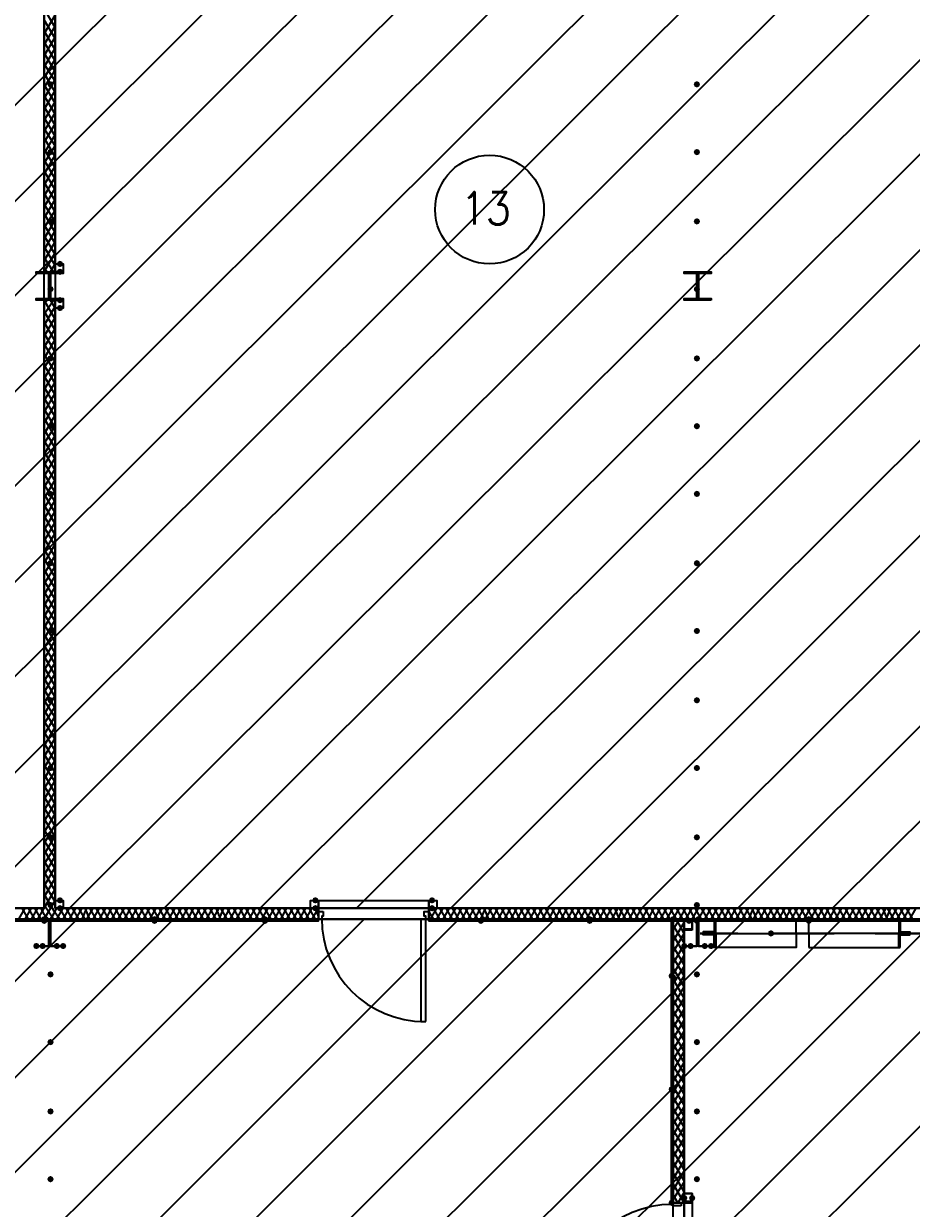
# Model space of a CAD drawing. Header units: millimetres. Extents: x 0 to 420, y 0 to 297.
# Drawn here: x 362.88 to 386.72, y 194.08 to 225.91 of the extents above; entities that cross this region are included whole.
import ezdxf

# ---------------------------------------------------------------- set-up
doc = ezdxf.new("R2010")
doc.units = ezdxf.units.MM
doc.layers.get('0').update_dxf_attribs({"linetype": 'CONTINUOUS'})
doc.styles.get("Standard").update_dxf_attribs({"font": 'STANDARD'})

msp = doc.modelspace()

# ---------------------------------------------------------------- hatches: boundary and pattern name
at = {"true_color": 0x000007}
for points in [[(363.685667, 224.282), (363.660796, 224.222204), (363.601, 224.197333), (363.541204, 224.222204), (363.516333, 224.282), (363.541204, 224.341796), (363.601, 224.366667), (363.660796, 224.341796)], [(381.042333, 224.282), (381.017462, 224.222204), (380.957667, 224.197333), (380.897871, 224.222204), (380.873, 224.282), (380.897871, 224.341796), (380.957667, 224.366667), (381.017462, 224.341796)], [(363.685667, 222.461667), (363.660796, 222.401871), (363.601, 222.377), (363.541204, 222.401871), (363.516333, 222.461667), (363.541204, 222.521462), (363.601, 222.546333), (363.660796, 222.521463)], [(381.042333, 222.461667), (381.017462, 222.401871), (380.957667, 222.377), (380.897871, 222.401871), (380.873, 222.461667), (380.897871, 222.521462), (380.957667, 222.546333), (381.017462, 222.521463)], [(363.685667, 220.599), (363.660796, 220.539204), (363.601, 220.514333), (363.541204, 220.539204), (363.516333, 220.599), (363.541204, 220.658796), (363.601, 220.683667), (363.660796, 220.658796)], [(381.042333, 220.599), (381.017462, 220.539204), (380.957667, 220.514333), (380.897871, 220.539204), (380.873, 220.599), (380.897871, 220.658796), (380.957667, 220.683667), (381.017462, 220.658796)], [(363.939667, 219.456), (363.914796, 219.396204), (363.855, 219.371333), (363.795204, 219.396204), (363.770333, 219.456), (363.795204, 219.515796), (363.855, 219.540667), (363.914796, 219.515796)], [(363.939667, 219.244333), (363.914796, 219.184537), (363.855, 219.159667), (363.795204, 219.184537), (363.770333, 219.244333), (363.795204, 219.304129), (363.855, 219.329), (363.914796, 219.304129)], [(363.685667, 218.778667), (363.660796, 218.718871), (363.601, 218.694), (363.541204, 218.718871), (363.516333, 218.778667), (363.541204, 218.838462), (363.601, 218.863333), (363.660796, 218.838463)], [(381.042333, 218.778667), (381.017462, 218.718871), (380.957667, 218.694), (380.897871, 218.718871), (380.873, 218.778667), (380.897871, 218.838462), (380.957667, 218.863333), (381.017462, 218.838463)], [(363.939667, 218.482333), (363.914796, 218.422537), (363.855, 218.397667), (363.795204, 218.422537), (363.770333, 218.482333), (363.795204, 218.542129), (363.855, 218.567), (363.914796, 218.542129)], [(363.939667, 218.270667), (363.914796, 218.210871), (363.855, 218.186), (363.795204, 218.210871), (363.770333, 218.270667), (363.795204, 218.330462), (363.855, 218.355333), (363.914796, 218.330463)], [(363.685667, 216.916), (363.660796, 216.856204), (363.601, 216.831333), (363.541204, 216.856204), (363.516333, 216.916), (363.541204, 216.975796), (363.601, 217.000667), (363.660796, 216.975796)], [(381.042333, 216.916), (381.017462, 216.856204), (380.957667, 216.831333), (380.897871, 216.856204), (380.873, 216.916), (380.897871, 216.975796), (380.957667, 217.000667), (381.017462, 216.975796)], [(363.685667, 215.095667), (363.660796, 215.035871), (363.601, 215.011), (363.541204, 215.035871), (363.516333, 215.095667), (363.541204, 215.155462), (363.601, 215.180333), (363.660796, 215.155463)], [(381.042333, 215.095667), (381.017462, 215.035871), (380.957667, 215.011), (380.897871, 215.035871), (380.873, 215.095667), (380.897871, 215.155462), (380.957667, 215.180333), (381.017462, 215.155463)], [(363.685667, 213.275333), (363.660796, 213.215537), (363.601, 213.190667), (363.541204, 213.215537), (363.516333, 213.275333), (363.541204, 213.335129), (363.601, 213.36), (363.660796, 213.335129)], [(381.042333, 213.275333), (381.017462, 213.215537), (380.957667, 213.190667), (380.897871, 213.215537), (380.873, 213.275333), (380.897871, 213.335129), (380.957667, 213.36), (381.017462, 213.335129)], [(363.685667, 211.412667), (363.660796, 211.352871), (363.601, 211.328), (363.541204, 211.352871), (363.516333, 211.412667), (363.541204, 211.472462), (363.601, 211.497333), (363.660796, 211.472463)], [(381.042333, 211.412667), (381.017462, 211.352871), (380.957667, 211.328), (380.897871, 211.352871), (380.873, 211.412667), (380.897871, 211.472462), (380.957667, 211.497333), (381.017462, 211.472463)], [(363.685667, 209.592333), (363.660796, 209.532537), (363.601, 209.507667), (363.541204, 209.532537), (363.516333, 209.592333), (363.541204, 209.652129), (363.601, 209.677), (363.660796, 209.652129)], [(381.042333, 209.592333), (381.017462, 209.532537), (380.957667, 209.507667), (380.897871, 209.532537), (380.873, 209.592333), (380.897871, 209.652129), (380.957667, 209.677), (381.017462, 209.652129)], [(363.685667, 207.729667), (363.660796, 207.669871), (363.601, 207.645), (363.541204, 207.669871), (363.516333, 207.729667), (363.541204, 207.789462), (363.601, 207.814333), (363.660796, 207.789463)], [(381.042333, 207.729667), (381.017462, 207.669871), (380.957667, 207.645), (380.897871, 207.669871), (380.873, 207.729667), (380.897871, 207.789462), (380.957667, 207.814333), (381.017462, 207.789463)], [(363.685667, 205.909333), (363.660796, 205.849538), (363.601, 205.824667), (363.541204, 205.849538), (363.516333, 205.909333), (363.541204, 205.969129), (363.601, 205.994), (363.660796, 205.969129)], [(381.042333, 205.909333), (381.017462, 205.849538), (380.957667, 205.824667), (380.897871, 205.849538), (380.873, 205.909333), (380.897871, 205.969129), (380.957667, 205.994), (381.017462, 205.969129)], [(363.685667, 204.046667), (363.660796, 203.986871), (363.601, 203.962), (363.541204, 203.986871), (363.516333, 204.046667), (363.541204, 204.106462), (363.601, 204.131333), (363.660796, 204.106463)], [(381.042333, 204.046667), (381.017462, 203.986871), (380.957667, 203.962), (380.897871, 203.986871), (380.873, 204.046667), (380.897871, 204.106462), (380.957667, 204.131333), (381.017462, 204.106463)], [(363.685667, 202.226333), (363.660796, 202.166537), (363.601, 202.141667), (363.541204, 202.166537), (363.516333, 202.226333), (363.541204, 202.286129), (363.601, 202.311), (363.660796, 202.286129)], [(363.939667, 202.353333), (363.914796, 202.293537), (363.855, 202.268667), (363.795204, 202.293537), (363.770333, 202.353333), (363.795204, 202.413129), (363.855, 202.438), (363.914796, 202.413129)], [(363.939667, 202.141667), (363.914796, 202.081871), (363.855, 202.057), (363.795204, 202.081871), (363.770333, 202.141667), (363.795204, 202.201462), (363.855, 202.226333), (363.914796, 202.201463)], [(370.797667, 202.353333), (370.772796, 202.293537), (370.713, 202.268667), (370.653204, 202.293537), (370.628333, 202.353333), (370.653204, 202.413129), (370.713, 202.438), (370.772796, 202.413129)], [(370.797667, 202.141667), (370.772796, 202.081871), (370.713, 202.057), (370.653204, 202.081871), (370.628333, 202.141667), (370.653204, 202.201462), (370.713, 202.226333), (370.772796, 202.201463)], [(373.930333, 202.353333), (373.905463, 202.293537), (373.845667, 202.268667), (373.785871, 202.293537), (373.761, 202.353333), (373.785871, 202.413129), (373.845667, 202.438), (373.905462, 202.413129)], [(373.930333, 202.141667), (373.905463, 202.081871), (373.845667, 202.057), (373.785871, 202.081871), (373.761, 202.141667), (373.785871, 202.201462), (373.845667, 202.226333), (373.905462, 202.201463)], [(381.042333, 202.226333), (381.017462, 202.166537), (380.957667, 202.141667), (380.897871, 202.166537), (380.873, 202.226333), (380.897871, 202.286129), (380.957667, 202.311), (381.017462, 202.286129)], [(363.516333, 201.845333), (363.491463, 201.785537), (363.431667, 201.760667), (363.371871, 201.785537), (363.347, 201.845333), (363.371871, 201.905129), (363.431667, 201.93), (363.491462, 201.905129)], [(380.407333, 201.845333), (380.382462, 201.785537), (380.322667, 201.760667), (380.262871, 201.785537), (380.238, 201.845333), (380.262871, 201.905129), (380.322667, 201.93), (380.382462, 201.905129)], [(380.830667, 201.803), (380.805796, 201.743204), (380.746, 201.718333), (380.686204, 201.743204), (380.661333, 201.803), (380.686204, 201.862796), (380.746, 201.887667), (380.805796, 201.862796)], [(383.032, 201.464333), (383.007129, 201.404538), (382.947333, 201.379667), (382.887538, 201.404538), (382.862667, 201.464333), (382.887537, 201.524129), (382.947333, 201.549), (383.007129, 201.524129)], [(363.304667, 201.125667), (363.279796, 201.065871), (363.22, 201.041), (363.160204, 201.065871), (363.135333, 201.125667), (363.160204, 201.185462), (363.22, 201.210333), (363.279796, 201.185463)], [(363.474, 201.125667), (363.449129, 201.065871), (363.389333, 201.041), (363.329538, 201.065871), (363.304667, 201.125667), (363.329537, 201.185462), (363.389333, 201.210333), (363.449129, 201.185463)], [(363.855, 201.125667), (363.830129, 201.065871), (363.770333, 201.041), (363.710537, 201.065871), (363.685667, 201.125667), (363.710537, 201.185462), (363.770333, 201.210333), (363.830129, 201.185463)], [(364.024333, 201.125667), (363.999462, 201.065871), (363.939667, 201.041), (363.879871, 201.065871), (363.855, 201.125667), (363.879871, 201.185462), (363.939667, 201.210333), (363.999462, 201.185463)], [(380.703667, 201.125667), (380.678796, 201.065871), (380.619, 201.041), (380.559204, 201.065871), (380.534333, 201.125667), (380.559204, 201.185462), (380.619, 201.210333), (380.678796, 201.185463)], [(380.873, 201.125667), (380.848129, 201.065871), (380.788333, 201.041), (380.728538, 201.065871), (380.703667, 201.125667), (380.728537, 201.185462), (380.788333, 201.210333), (380.848129, 201.185463)], [(381.254, 201.125667), (381.229129, 201.065871), (381.169333, 201.041), (381.109537, 201.065871), (381.084667, 201.125667), (381.109537, 201.185462), (381.169333, 201.210333), (381.229129, 201.185463)], [(381.423333, 201.125667), (381.398462, 201.065871), (381.338667, 201.041), (381.278871, 201.065871), (381.254, 201.125667), (381.278871, 201.185462), (381.338667, 201.210333), (381.398462, 201.185463)], [(363.685667, 200.363667), (363.660796, 200.303871), (363.601, 200.279), (363.541204, 200.303871), (363.516333, 200.363667), (363.541204, 200.423462), (363.601, 200.448333), (363.660796, 200.423463)], [(381.042333, 200.363667), (381.017462, 200.303871), (380.957667, 200.279), (380.897871, 200.303871), (380.873, 200.363667), (380.897871, 200.423462), (380.957667, 200.448333), (381.017462, 200.423463)], [(363.685667, 198.543333), (363.660796, 198.483537), (363.601, 198.458667), (363.541204, 198.483537), (363.516333, 198.543333), (363.541204, 198.603129), (363.601, 198.628), (363.660796, 198.603129)], [(381.042333, 198.543333), (381.017462, 198.483537), (380.957667, 198.458667), (380.897871, 198.483537), (380.873, 198.543333), (380.897871, 198.603129), (380.957667, 198.628), (381.017462, 198.603129)], [(363.685667, 196.680667), (363.660796, 196.620871), (363.601, 196.596), (363.541204, 196.620871), (363.516333, 196.680667), (363.541204, 196.740462), (363.601, 196.765333), (363.660796, 196.740463)], [(381.042333, 196.680667), (381.017462, 196.620871), (380.957667, 196.596), (380.897871, 196.620871), (380.873, 196.680667), (380.897871, 196.740462), (380.957667, 196.765333), (381.017462, 196.740463)], [(363.685667, 194.860333), (363.660796, 194.800537), (363.601, 194.775667), (363.541204, 194.800537), (363.516333, 194.860333), (363.541204, 194.920129), (363.601, 194.945), (363.660796, 194.920129)], [(381.042333, 194.860333), (381.017462, 194.800537), (380.957667, 194.775667), (380.897871, 194.800537), (380.873, 194.860333), (380.897871, 194.920129), (380.957667, 194.945), (381.017462, 194.920129)], [(380.703667, 194.352333), (380.678796, 194.292537), (380.619, 194.267667), (380.559204, 194.292537), (380.534333, 194.352333), (380.559204, 194.412129), (380.619, 194.437), (380.678796, 194.412129)], [(380.915333, 194.352333), (380.890463, 194.292537), (380.830667, 194.267667), (380.770871, 194.292537), (380.746, 194.352333), (380.770871, 194.412129), (380.830667, 194.437), (380.890462, 194.412129)]]:
    msp.add_hatch(color=0, dxfattribs=at).paths.add_polyline_path(points, flags=0)
h = msp.add_hatch(color=0, dxfattribs=at)
h.paths.add_polyline_path([(363.431667, 201.845333), (356.362, 201.845333), (363.431667, 201.803)], flags=0)
h.paths.add_polyline_path([(356.362, 201.845333), (363.431667, 201.803), (356.362, 201.803)], flags=0)
at = {"true_color": 0x0000fe}
for points in [[(363.516333, 201.803), (363.491463, 201.743204), (363.431667, 201.718333), (363.371871, 201.743204), (363.347, 201.803), (363.371871, 201.862796), (363.431667, 201.887667), (363.491462, 201.862796)], [(363.516333, 201.803), (363.491463, 201.743204), (363.431667, 201.718333), (363.371871, 201.743204), (363.347, 201.803), (363.371871, 201.862796), (363.431667, 201.887667), (363.491462, 201.862796)], [(363.558667, 201.845333), (363.533796, 201.785537), (363.474, 201.760667), (363.414204, 201.785537), (363.389333, 201.845333), (363.414204, 201.905129), (363.474, 201.93), (363.533796, 201.905129)], [(363.558667, 201.845333), (363.533796, 201.785537), (363.474, 201.760667), (363.414204, 201.785537), (363.389333, 201.845333), (363.414204, 201.905129), (363.474, 201.93), (363.533796, 201.905129)], [(366.479667, 201.845333), (366.454796, 201.785537), (366.395, 201.760667), (366.335204, 201.785537), (366.310333, 201.845333), (366.335204, 201.905129), (366.395, 201.93), (366.454796, 201.905129)], [(366.479667, 201.803), (366.454796, 201.743204), (366.395, 201.718333), (366.335204, 201.743204), (366.310333, 201.803), (366.335204, 201.862796), (366.395, 201.887667), (366.454796, 201.862796)], [(369.443, 201.845333), (369.418129, 201.785537), (369.358333, 201.760667), (369.298537, 201.785537), (369.273667, 201.845333), (369.298537, 201.905129), (369.358333, 201.93), (369.418129, 201.905129)], [(369.443, 201.803), (369.418129, 201.743204), (369.358333, 201.718333), (369.298537, 201.743204), (369.273667, 201.803), (369.298537, 201.862796), (369.358333, 201.887667), (369.418129, 201.862796)], [(375.242667, 201.803), (375.217796, 201.743204), (375.158, 201.718333), (375.098204, 201.743204), (375.073333, 201.803), (375.098204, 201.862796), (375.158, 201.887667), (375.217796, 201.862796)], [(375.285, 201.845333), (375.260129, 201.785537), (375.200333, 201.760667), (375.140538, 201.785537), (375.115667, 201.845333), (375.140537, 201.905129), (375.200333, 201.93), (375.260129, 201.905129)], [(378.163667, 201.845333), (378.138796, 201.785537), (378.079, 201.760667), (378.019204, 201.785537), (377.994333, 201.845333), (378.019204, 201.905129), (378.079, 201.93), (378.138796, 201.905129)], [(378.163667, 201.803), (378.138796, 201.743204), (378.079, 201.718333), (378.019204, 201.743204), (377.994333, 201.803), (378.019204, 201.862796), (378.079, 201.887667), (378.138796, 201.862796)], [(381.042333, 201.803), (381.017462, 201.743204), (380.957667, 201.718333), (380.897871, 201.743204), (380.873, 201.803), (380.897871, 201.862796), (380.957667, 201.887667), (381.017462, 201.862796)], [(381.084667, 201.845333), (381.059796, 201.785537), (381, 201.760667), (380.940204, 201.785537), (380.915333, 201.845333), (380.940204, 201.905129), (381, 201.93), (381.059796, 201.905129)], [(384.048, 201.845333), (384.023129, 201.785537), (383.963333, 201.760667), (383.903537, 201.785537), (383.878667, 201.845333), (383.903537, 201.905129), (383.963333, 201.93), (384.023129, 201.905129)], [(384.048, 201.803), (384.023129, 201.743204), (383.963333, 201.718333), (383.903537, 201.743204), (383.878667, 201.803), (383.903537, 201.862796), (383.963333, 201.887667), (384.023129, 201.862796)], [(380.365, 200.321333), (380.340129, 200.261537), (380.280333, 200.236667), (380.220537, 200.261537), (380.195667, 200.321333), (380.220537, 200.381129), (380.280333, 200.406), (380.340129, 200.381129)], [(380.407333, 200.279), (380.382462, 200.219204), (380.322667, 200.194333), (380.262871, 200.219204), (380.238, 200.279), (380.262871, 200.338796), (380.322667, 200.363667), (380.382462, 200.338796)], [(380.365, 197.273333), (380.340129, 197.213537), (380.280333, 197.188667), (380.220537, 197.213537), (380.195667, 197.273333), (380.220537, 197.333129), (380.280333, 197.358), (380.340129, 197.333129)], [(380.407333, 197.231), (380.382462, 197.171204), (380.322667, 197.146333), (380.262871, 197.171204), (380.238, 197.231), (380.262871, 197.290796), (380.322667, 197.315667), (380.382462, 197.290796)], [(380.365, 194.225333), (380.340129, 194.165537), (380.280333, 194.140667), (380.220537, 194.165537), (380.195667, 194.225333), (380.220537, 194.285129), (380.280333, 194.31), (380.340129, 194.285129)]]:
    msp.add_hatch(color=0, dxfattribs=at).paths.add_polyline_path(points, flags=0)
at = {"true_color": 0x000007}
h = msp.add_hatch(color=0, dxfattribs=at)
h.paths.add_polyline_path([(370.797667, 201.845333), (363.474, 201.845333), (370.797667, 201.803)], flags=0)
h.paths.add_polyline_path([(363.474, 201.845333), (370.797667, 201.803), (363.474, 201.803)], flags=0)
h = msp.add_hatch(color=0, dxfattribs=at)
h.paths.add_polyline_path([(380.957667, 201.845333), (373.761, 201.845333), (380.957667, 201.803)], flags=0)
h.paths.add_polyline_path([(373.761, 201.845333), (380.957667, 201.803), (373.761, 201.803)], flags=0)
h = msp.add_hatch(color=0, dxfattribs=at)
h.paths.add_polyline_path([(392.938, 201.845333), (381, 201.845333), (392.938, 201.803)], flags=0)
h.paths.add_polyline_path([(381, 201.845333), (392.938, 201.803), (381, 201.803)], flags=0)
h = msp.add_hatch(color=0, dxfattribs=at)
h.paths.add_polyline_path([(380.322667, 201.803), (380.280333, 201.803), (380.322667, 194.225333)], flags=0)
h.paths.add_polyline_path([(380.280333, 201.803), (380.322667, 194.225333), (380.280333, 194.225333)], flags=0)

# ---------------------------------------------------------------- linework, layer by layer
at = {"color": 0, "true_color": 0x000006}
msp.add_lwpolyline([(242.527667, 236.600999), (258.572001, 236.600999), (258.572001, 201.845333), (392.938, 201.845333), (392.938, 154.728333), (258.572001, 154.728333), (258.572001, 119.972666), (242.485334, 119.972666), (242.485334, 154.770666), (108.161668, 154.770666), (108.161668, 201.802999), (242.189001, 201.802999), (242.527667, 201.802999)], close=True, dxfattribs=at)
at = {"color": 0, "true_color": 0x000003}
for points in [[(341.037334, 202.141666), (375.539, 236.600999)], [(343.619667, 202.141666), (378.121334, 236.600999)], [(346.159667, 202.141666), (380.661333, 236.600999)], [(348.742, 202.141666), (383.243667, 236.600999)], [(351.282, 202.141666), (385.783667, 236.600999)], [(353.864334, 202.141666), (388.366, 236.600999)], [(356.404334, 202.141666), (390.906, 236.600999)], [(358.986667, 202.141666), (392.938, 236.050666)], [(361.526667, 202.141666), (392.938, 233.510666)], [(364.109, 202.141666), (392.938, 230.928332)], [(366.649, 202.141666), (392.938, 228.388332)], [(369.231334, 202.141666), (392.938, 225.805999)], [(371.813667, 202.141666), (392.938, 223.265999)], [(374.353667, 202.141666), (392.938, 220.683666)], [(376.936, 202.141666), (392.938, 218.143666)], [(379.476, 202.141666), (392.938, 215.561332)], [(382.058333, 202.141666), (392.938, 213.021332)], [(384.598333, 202.141666), (392.938, 210.438999)]]:
    msp.add_lwpolyline(points, dxfattribs=at)
at = {"color": 0, "true_color": 0x00002b}
for points in [[(363.431667, 202.141667), (363.431667, 236.601), (346.329, 236.601), (346.329, 202.141667)], [(363.728, 236.601), (363.728, 202.141667), (392.938, 202.141667), (392.938, 236.601)]]:
    msp.add_lwpolyline(points, close=True, dxfattribs=at)
at = {"color": 0, "true_color": 0x000007}
for points in [[(363.728, 219.244333), (363.728, 235.881333), (363.431667, 235.881333), (363.431667, 219.244333)], [(363.939667, 219.244333), (363.728, 219.244333), (363.728, 219.456), (363.939667, 219.456), (363.939667, 219.244333), (363.728, 219.244333), (363.728, 219.456), (363.939667, 219.456)], [(363.939667, 218.482333), (363.22, 218.482333), (363.22, 218.524667), (363.558667, 218.524667), (363.558667, 219.202), (363.22, 219.202), (363.22, 219.244333), (363.939667, 219.244333), (363.939667, 219.202), (363.601, 219.202), (363.601, 218.524667), (363.939667, 218.524667)], [(381.338667, 218.482333), (380.619, 218.482333), (380.619, 218.524667), (380.957667, 218.524667), (380.957667, 219.202), (380.619, 219.202), (380.619, 219.244333), (381.338667, 219.244333), (381.338667, 219.202), (381, 219.202), (381, 218.524667), (381.338667, 218.524667)], [(363.939667, 218.270667), (363.728, 218.270667), (363.728, 218.482333), (363.939667, 218.482333), (363.939667, 218.270667), (363.728, 218.270667), (363.728, 218.482333), (363.939667, 218.482333)], [(363.939667, 202.141667), (363.728, 202.141667), (363.728, 202.353333), (363.939667, 202.353333), (363.939667, 202.141667), (363.728, 202.141667), (363.728, 202.353333), (363.939667, 202.353333)], [(370.586, 202.353333), (370.797667, 202.353333), (370.797667, 202.141667), (370.586, 202.141667), (370.586, 202.353333), (370.797667, 202.353333), (370.797667, 202.141667), (370.586, 202.141667)], [(373.761, 202.353333), (373.972667, 202.353333), (373.972667, 202.141667), (373.761, 202.141667), (373.761, 202.353333), (373.972667, 202.353333), (373.972667, 202.141667), (373.761, 202.141667)], [(363.431667, 201.845333), (356.362, 201.845333), (363.431667, 201.803)], [(356.362, 201.845333), (363.431667, 201.803), (356.362, 201.803)], [(356.362, 201.803), (356.362, 201.845333), (363.431667, 201.845333), (363.431667, 201.803), (356.362, 201.803), (363.431667, 201.803), (363.431667, 201.845333), (356.362, 201.845333)], [(363.939667, 201.125667), (363.22, 201.125667), (363.558667, 201.125667), (363.558667, 201.803), (363.22, 201.803), (363.22, 201.845333), (363.939667, 201.845333), (363.939667, 201.803), (363.601, 201.803), (363.601, 201.125667)], [(370.797667, 201.845333), (363.474, 201.845333), (370.797667, 201.803)], [(363.474, 201.845333), (370.797667, 201.803), (363.474, 201.803)], [(370.797667, 201.845333), (363.474, 201.845333), (363.474, 201.803), (370.797667, 201.803)], [(370.797667, 201.845333), (363.474, 201.845333), (363.474, 201.803), (370.797667, 201.803)], [(370.924667, 202.057), (370.924667, 201.93), (370.882333, 201.93), (370.882333, 201.845333), (370.797667, 201.845333), (370.797667, 202.057)], [(373.676333, 199.093667), (373.676333, 201.845333), (373.549333, 201.845333), (373.549333, 199.093667)], [(373.761, 202.057), (373.761, 201.845333), (373.676333, 201.845333), (373.676333, 201.93), (373.634, 201.93), (373.634, 202.057)], [(380.957667, 201.845333), (373.761, 201.845333), (380.957667, 201.803)], [(373.761, 201.845333), (380.957667, 201.803), (373.761, 201.803)], [(381.338667, 201.125667), (380.619, 201.125667), (380.957667, 201.125667), (380.957667, 201.803), (380.619, 201.803), (380.619, 201.845333), (381.338667, 201.845333), (381.338667, 201.803), (381, 201.803), (381, 201.125667)], [(392.938, 201.845333), (381, 201.845333), (392.938, 201.803)], [(381, 201.845333), (392.938, 201.803), (381, 201.803)], [(392.938, 201.845333), (392.938, 201.803), (381, 201.803), (381, 201.845333), (392.938, 201.845333), (381, 201.845333), (381, 201.803), (392.938, 201.803)], [(383.963333, 201.845333), (386.376333, 201.845333), (386.376333, 201.464333), (383.963333, 201.464333)], [(380.322667, 201.803), (380.280333, 201.803), (380.322667, 194.225333)], [(380.280333, 201.803), (380.322667, 194.225333), (380.280333, 194.225333)], [(380.830667, 201.549), (380.619, 201.549), (380.619, 201.803), (380.830667, 201.803)], [(380.830667, 201.591333), (380.830667, 201.803), (380.619, 201.803), (380.619, 201.591333)], [(381.042333, 201.464333), (382.058333, 201.464333)], [(384.640667, 201.464333), (382.947333, 201.464333)], [(383.963333, 201.083333), (386.376333, 201.083333), (386.376333, 201.464333), (383.963333, 201.464333)], [(385.741333, 201.464333), (387.773333, 201.464333)], [(380.534333, 194.140667), (380.449667, 194.140667), (380.322667, 194.140667), (380.322667, 194.225333), (380.534333, 194.225333)], [(380.619, 194.225333), (380.619, 194.479333), (380.830667, 194.479333), (380.830667, 194.225333)], [(380.619, 194.267667), (380.830667, 194.267667), (380.830667, 194.479333), (380.619, 194.479333)]]:
    msp.add_lwpolyline(points, close=True, dxfattribs=at)
for points in [[(363.728, 225.806), (363.431667, 226.314)], [(363.431667, 225.636667), (363.728, 226.144667)], [(363.728, 225.509667), (363.431667, 226.017667)], [(363.431667, 225.340333), (363.728, 225.848333)], [(363.728, 225.213333), (363.431667, 225.721333)], [(363.431667, 225.044), (363.728, 225.552)], [(363.728, 224.917), (363.431667, 225.425)], [(363.431667, 224.747667), (363.728, 225.255667)], [(363.728, 224.620667), (363.431667, 225.128667)], [(363.431667, 224.451333), (363.728, 224.959333)], [(363.728, 224.366667), (363.431667, 224.832333)], [(363.431667, 224.197333), (363.728, 224.663)], [(363.728, 224.070333), (363.431667, 224.578333)], [(363.431667, 223.901), (363.728, 224.409)], [(363.728, 223.774), (363.431667, 224.282)], [(363.431667, 223.604667), (363.728, 224.112667)], [(363.728, 223.477667), (363.431667, 223.985667)], [(363.431667, 223.308333), (363.728, 223.816333)], [(363.728, 223.181333), (363.431667, 223.689333)], [(363.431667, 223.012), (363.728, 223.52)], [(363.728, 222.885), (363.431667, 223.393)], [(363.431667, 222.715667), (363.728, 223.223667)], [(363.728, 222.631), (363.431667, 223.096667)], [(363.431667, 222.419333), (363.728, 222.927333)], [(363.728, 222.334667), (363.431667, 222.842667)], [(363.431667, 222.165333), (363.728, 222.631)], [(363.728, 222.038333), (363.431667, 222.546333)], [(363.431667, 221.869), (363.728, 222.377)], [(363.728, 221.742), (363.431667, 222.25)], [(363.431667, 221.572667), (363.728, 222.080667)], [(363.728, 221.445667), (363.431667, 221.953667)], [(363.431667, 221.276333), (363.728, 221.784333)], [(363.728, 221.149333), (363.431667, 221.657333)], [(363.431667, 220.98), (363.728, 221.488)], [(363.728, 220.853), (363.431667, 221.361)], [(363.431667, 220.683667), (363.728, 221.191667)], [(363.728, 220.599), (363.431667, 221.064667)], [(363.431667, 220.429667), (363.728, 220.895333)], [(363.728, 220.302667), (363.431667, 220.810667)], [(363.431667, 220.133333), (363.728, 220.641333)], [(363.728, 220.006333), (363.431667, 220.514333)], [(363.431667, 219.837), (363.728, 220.345)], [(363.728, 219.71), (363.431667, 220.218)], [(363.431667, 219.540667), (363.728, 220.048667)], [(363.728, 219.413667), (363.431667, 219.921667)], [(363.431667, 219.244333), (363.728, 219.752333)], [(363.685667, 219.244333), (363.431667, 219.625333)], [(363.601, 219.244333), (363.728, 219.456)], [(363.22, 219.202), (363.22, 219.244333)], [(363.389333, 219.202), (363.389333, 219.244333)], [(363.516333, 219.244333), (363.431667, 219.329)], [(363.601, 218.482333), (363.601, 219.244333)], [(363.770333, 219.202), (363.770333, 219.244333)], [(363.939667, 219.202), (363.939667, 219.244333)], [(380.619, 219.202), (380.619, 219.244333)], [(380.788333, 219.202), (380.788333, 219.244333)], [(380.957667, 218.482333), (380.957667, 219.244333)], [(381.169333, 219.202), (381.169333, 219.244333)], [(381.338667, 219.202), (381.338667, 219.244333)], [(363.22, 218.482333), (363.22, 218.524667)], [(363.389333, 218.482333), (363.389333, 218.524667)], [(363.431667, 218.397667), (363.516333, 218.482333)], [(363.431667, 218.101333), (363.685667, 218.482333)], [(363.728, 217.974333), (363.431667, 218.482333)], [(363.728, 202.141667), (363.728, 218.482333), (363.431667, 218.482333), (363.431667, 202.141667)], [(363.728, 218.270667), (363.601, 218.482333)], [(363.770333, 218.482333), (363.770333, 218.524667)], [(363.939667, 218.482333), (363.939667, 218.524667)], [(380.619, 218.482333), (380.619, 218.524667)], [(380.788333, 218.482333), (380.788333, 218.524667)], [(381.169333, 218.482333), (381.169333, 218.524667)], [(381.338667, 218.482333), (381.338667, 218.524667)], [(363.431667, 217.805), (363.728, 218.313)], [(363.728, 217.678), (363.431667, 218.186)], [(363.431667, 217.508667), (363.728, 218.016667)], [(363.728, 217.381667), (363.431667, 217.889667)], [(363.431667, 217.212333), (363.728, 217.720333)], [(363.728, 217.085333), (363.431667, 217.593333)], [(363.431667, 216.916), (363.728, 217.424)], [(363.728, 216.831333), (363.431667, 217.297)], [(363.431667, 216.662), (363.728, 217.127667)], [(363.728, 216.535), (363.431667, 217.043)], [(363.431667, 216.365667), (363.728, 216.873667)], [(363.728, 216.238667), (363.431667, 216.746667)], [(363.431667, 216.069333), (363.728, 216.577333)], [(363.728, 215.942333), (363.431667, 216.450333)], [(363.431667, 215.773), (363.728, 216.281)], [(363.728, 215.646), (363.431667, 216.154)], [(363.431667, 215.476667), (363.728, 215.984667)], [(363.728, 215.349667), (363.431667, 215.857667)], [(363.431667, 215.180333), (363.728, 215.688333)], [(363.728, 215.053333), (363.431667, 215.561333)], [(363.431667, 214.884), (363.728, 215.392)], [(363.728, 214.799333), (363.431667, 215.307333)], [(363.431667, 214.63), (363.728, 215.095667)], [(363.728, 214.503), (363.431667, 215.011)], [(363.431667, 214.333667), (363.728, 214.841667)], [(363.728, 214.206667), (363.431667, 214.714667)], [(363.431667, 214.037333), (363.728, 214.545333)], [(363.728, 213.910333), (363.431667, 214.418333)], [(363.431667, 213.741), (363.728, 214.249)], [(363.728, 213.614), (363.431667, 214.122)], [(363.431667, 213.444667), (363.728, 213.952667)], [(363.728, 213.317667), (363.431667, 213.825667)], [(363.431667, 213.148333), (363.728, 213.656333)], [(363.728, 213.063667), (363.431667, 213.529333)], [(363.431667, 212.894333), (363.728, 213.36)], [(363.728, 212.767333), (363.431667, 213.275333)], [(363.431667, 212.598), (363.728, 213.106)], [(363.728, 212.471), (363.431667, 212.979)], [(363.431667, 212.301667), (363.728, 212.809667)], [(363.728, 212.174667), (363.431667, 212.682667)], [(363.431667, 212.005333), (363.728, 212.513333)], [(363.728, 211.878333), (363.431667, 212.386333)], [(363.431667, 211.709), (363.728, 212.217)], [(363.728, 211.582), (363.431667, 212.09)], [(363.431667, 211.412667), (363.728, 211.920667)], [(363.728, 211.285667), (363.431667, 211.793667)], [(363.431667, 211.116333), (363.728, 211.624333)], [(363.728, 211.031667), (363.431667, 211.539667)], [(363.431667, 210.862333), (363.728, 211.328)], [(363.728, 210.735333), (363.431667, 211.243333)], [(363.431667, 210.566), (363.728, 211.074)], [(363.728, 210.439), (363.431667, 210.947)], [(363.431667, 210.269667), (363.728, 210.777667)], [(363.728, 210.142667), (363.431667, 210.650667)], [(363.431667, 209.973333), (363.728, 210.481333)], [(363.728, 209.846333), (363.431667, 210.354333)], [(363.431667, 209.677), (363.728, 210.185)], [(363.728, 209.55), (363.431667, 210.058)], [(363.431667, 209.380667), (363.728, 209.888667)], [(363.728, 209.296), (363.431667, 209.761667)], [(363.431667, 209.126667), (363.728, 209.592333)], [(363.728, 208.999667), (363.431667, 209.507667)], [(363.431667, 208.830333), (363.728, 209.338333)], [(363.728, 208.703333), (363.431667, 209.211333)], [(363.431667, 208.534), (363.728, 209.042)], [(363.728, 208.407), (363.431667, 208.915)], [(363.431667, 208.237667), (363.728, 208.745667)], [(363.728, 208.110667), (363.431667, 208.618667)], [(363.431667, 207.941333), (363.728, 208.449333)], [(363.728, 207.814333), (363.431667, 208.322333)], [(363.431667, 207.645), (363.728, 208.153)], [(363.728, 207.518), (363.431667, 208.026)], [(363.431667, 207.348667), (363.728, 207.856667)], [(363.728, 207.264), (363.431667, 207.729667)], [(363.431667, 207.094667), (363.728, 207.560333)], [(363.728, 206.967667), (363.431667, 207.475667)], [(363.431667, 206.798333), (363.728, 207.306333)], [(363.728, 206.671333), (363.431667, 207.179333)], [(363.431667, 206.502), (363.728, 207.01)], [(363.728, 206.375), (363.431667, 206.883)], [(363.431667, 206.205667), (363.728, 206.713667)], [(363.728, 206.078667), (363.431667, 206.586667)], [(363.431667, 205.909333), (363.728, 206.417333)], [(363.728, 205.782333), (363.431667, 206.290333)], [(363.431667, 205.613), (363.728, 206.121)], [(363.728, 205.528333), (363.431667, 205.994)], [(363.431667, 205.359), (363.728, 205.824667)], [(363.728, 205.232), (363.431667, 205.74)], [(363.431667, 205.062667), (363.728, 205.570667)], [(363.728, 204.935667), (363.431667, 205.443667)], [(363.431667, 204.766333), (363.728, 205.274333)], [(363.728, 204.639333), (363.431667, 205.147333)], [(363.431667, 204.47), (363.728, 204.978)], [(363.728, 204.343), (363.431667, 204.851)], [(363.431667, 204.173667), (363.728, 204.681667)], [(363.728, 204.046667), (363.431667, 204.554667)], [(363.431667, 203.877333), (363.728, 204.385333)], [(363.728, 203.750333), (363.431667, 204.258333)], [(363.431667, 203.581), (363.728, 204.089)], [(363.728, 203.496333), (363.431667, 203.962)], [(363.431667, 203.327), (363.728, 203.792667)], [(363.728, 203.2), (363.431667, 203.708)], [(363.431667, 203.030667), (363.728, 203.538667)], [(363.728, 202.903667), (363.431667, 203.411667)], [(363.431667, 202.734333), (363.728, 203.242333)], [(363.728, 202.607333), (363.431667, 203.115333)], [(363.431667, 202.438), (363.728, 202.946)], [(363.728, 202.311), (363.431667, 202.819)], [(363.431667, 202.141667), (363.728, 202.649667)], [(363.728, 202.014667), (363.431667, 202.522667)], [(363.431667, 201.845333), (363.728, 202.353333)], [(363.685667, 201.845333), (363.431667, 202.226333)], [(370.797667, 202.226333), (370.797667, 202.353333), (372.279333, 202.353333)], [(372.279333, 202.141667), (370.797667, 202.141667), (370.797667, 202.226333)], [(372.279333, 202.353333), (373.761, 202.353333), (373.761, 202.226333)], [(373.761, 202.226333), (373.761, 202.141667), (372.279333, 202.141667)], [(363.431667, 202.141667), (356.362, 202.141667)], [(356.362, 201.803), (363.431667, 201.803), (356.362, 201.803), (363.431667, 201.845333)], [(356.362, 201.845333), (363.431667, 201.845333)], [(362.754333, 201.845333), (362.923667, 202.141667)], [(363.008333, 201.845333), (362.839, 202.141667)], [(362.923667, 201.845333), (363.093, 202.141667)], [(363.177667, 201.845333), (363.008333, 202.141667)], [(363.093, 201.845333), (363.262333, 202.141667)], [(363.347, 201.845333), (363.177667, 202.141667)], [(363.22, 201.803), (363.22, 201.845333)], [(363.262333, 201.845333), (363.431667, 202.141667)], [(363.431667, 201.972333), (363.347, 202.141667)], [(363.389333, 201.803), (363.389333, 201.845333)], [(363.516333, 201.845333), (363.431667, 201.972333)], [(363.431667, 201.845333), (363.728, 201.845333)], [(363.474, 201.845333), (370.797667, 201.845333), (363.474, 201.803), (370.797667, 201.803)], [(363.601, 201.845333), (363.728, 202.057)], [(363.601, 201.125667), (363.601, 201.845333)], [(363.728, 202.057), (363.770333, 202.141667)], [(370.797667, 202.141667), (363.728, 202.141667)], [(363.855, 201.845333), (363.728, 202.014667)], [(363.728, 201.845333), (370.797667, 201.845333)], [(363.770333, 201.845333), (363.939667, 202.141667)], [(363.770333, 201.803), (363.770333, 201.845333)], [(364.024333, 201.845333), (363.855, 202.141667)], [(363.939667, 201.845333), (364.109, 202.141667)], [(363.939667, 201.803), (363.939667, 201.845333)], [(364.193667, 201.845333), (364.024333, 202.141667)], [(364.109, 201.845333), (364.278333, 202.141667)], [(364.363, 201.845333), (364.193667, 202.141667)], [(364.278333, 201.845333), (364.447667, 202.141667)], [(364.532333, 201.845333), (364.363, 202.141667)], [(364.447667, 201.845333), (364.574667, 202.141667)], [(364.659333, 201.845333), (364.532333, 202.141667)], [(364.574667, 201.845333), (364.744, 202.141667)], [(364.828667, 201.845333), (364.659333, 202.141667)], [(364.744, 201.845333), (364.913333, 202.141667)], [(364.998, 201.845333), (364.828667, 202.141667)], [(364.913333, 201.845333), (365.082667, 202.141667)], [(365.167333, 201.845333), (364.998, 202.141667)], [(365.082667, 201.845333), (365.252, 202.141667)], [(365.336667, 201.845333), (365.167333, 202.141667)], [(365.252, 201.845333), (365.421333, 202.141667)], [(365.506, 201.845333), (365.336667, 202.141667)], [(365.421333, 201.845333), (365.590667, 202.141667)], [(365.675333, 201.845333), (365.506, 202.141667)], [(365.590667, 201.845333), (365.76, 202.141667)], [(365.844667, 201.845333), (365.675333, 202.141667)], [(365.76, 201.845333), (365.929333, 202.141667)], [(366.014, 201.845333), (365.844667, 202.141667)], [(365.929333, 201.845333), (366.098667, 202.141667)], [(366.183333, 201.845333), (366.014, 202.141667)], [(366.098667, 201.845333), (366.268, 202.141667)], [(366.352667, 201.845333), (366.183333, 202.141667)], [(366.268, 201.845333), (366.437333, 202.141667)], [(366.522, 201.845333), (366.352667, 202.141667)], [(366.437333, 201.845333), (366.606667, 202.141667)], [(366.691333, 201.845333), (366.522, 202.141667)], [(366.606667, 201.845333), (366.776, 202.141667)], [(366.860667, 201.845333), (366.691333, 202.141667)], [(366.776, 201.845333), (366.945333, 202.141667)], [(367.03, 201.845333), (366.860667, 202.141667)], [(366.945333, 201.845333), (367.114667, 202.141667)], [(367.199333, 201.845333), (367.03, 202.141667)], [(367.114667, 201.845333), (367.284, 202.141667)], [(367.368667, 201.845333), (367.199333, 202.141667)], [(367.284, 201.845333), (367.453333, 202.141667)], [(367.538, 201.845333), (367.368667, 202.141667)], [(367.453333, 201.845333), (367.622667, 202.141667)], [(367.707333, 201.845333), (367.538, 202.141667)], [(367.622667, 201.845333), (367.792, 202.141667)], [(367.876667, 201.845333), (367.707333, 202.141667)], [(367.792, 201.845333), (367.961333, 202.141667)], [(368.046, 201.845333), (367.876667, 202.141667)], [(367.961333, 201.845333), (368.130667, 202.141667)], [(368.173, 201.845333), (368.046, 202.141667)], [(368.130667, 201.845333), (368.257667, 202.141667)], [(368.342333, 201.845333), (368.173, 202.141667)], [(368.257667, 201.845333), (368.427, 202.141667)], [(368.511667, 201.845333), (368.342333, 202.141667)], [(368.427, 201.845333), (368.596333, 202.141667)], [(368.681, 201.845333), (368.511667, 202.141667)], [(368.596333, 201.845333), (368.765667, 202.141667)], [(368.850333, 201.845333), (368.681, 202.141667)], [(368.765667, 201.845333), (368.935, 202.141667)], [(369.019667, 201.845333), (368.850333, 202.141667)], [(368.935, 201.845333), (369.104333, 202.141667)], [(369.189, 201.845333), (369.019667, 202.141667)], [(369.104333, 201.845333), (369.273667, 202.141667)], [(369.358333, 201.845333), (369.189, 202.141667)], [(369.273667, 201.845333), (369.443, 202.141667)], [(369.527667, 201.845333), (369.358333, 202.141667)], [(369.443, 201.845333), (369.612333, 202.141667)], [(369.697, 201.845333), (369.527667, 202.141667)], [(369.612333, 201.845333), (369.781667, 202.141667)], [(369.866333, 201.845333), (369.697, 202.141667)], [(369.781667, 201.845333), (369.951, 202.141667)], [(370.035667, 201.845333), (369.866333, 202.141667)], [(369.951, 201.845333), (370.120333, 202.141667)], [(370.205, 201.845333), (370.035667, 202.141667)], [(370.120333, 201.845333), (370.289667, 202.141667)], [(370.374333, 201.845333), (370.205, 202.141667)], [(370.289667, 201.845333), (370.459, 202.141667)], [(370.543667, 201.845333), (370.374333, 202.141667)], [(370.459, 201.845333), (370.628333, 202.141667)], [(370.713, 201.845333), (370.543667, 202.141667)], [(370.628333, 201.845333), (370.797667, 202.141667)], [(370.797667, 201.93), (370.713, 202.141667)], [(370.797667, 201.845333), (370.797667, 202.057), (370.797667, 202.141667)], [(370.797667, 202.141667), (370.797667, 202.057), (370.797667, 201.845333), (370.797667, 202.057)], [(370.797667, 201.845333), (370.797667, 201.887667)], [(370.882333, 201.8665), (370.896649, 201.582991), (370.938667, 201.307673), (371.006993, 201.041939), (371.100234, 200.787182), (371.216996, 200.544796), (371.355886, 200.316176), (371.515509, 200.102714), (371.694472, 199.905805), (371.891381, 199.726842), (372.104843, 199.567219), (372.333463, 199.42833), (372.575849, 199.311568), (372.830605, 199.218326), (373.09634, 199.15), (373.371658, 199.107982), (373.655167, 199.093667)], [(373.761, 202.014667), (373.803333, 202.141667)], [(373.761, 201.845333), (373.761, 202.057), (373.761, 202.141667)], [(373.761, 202.141667), (373.761, 202.057), (373.761, 201.845333), (373.761, 202.057)], [(392.938, 202.141667), (373.761, 202.141667)], [(373.888, 201.845333), (373.761, 202.057)], [(373.761, 201.803), (380.957667, 201.803), (373.761, 201.803), (380.957667, 201.845333)], [(373.761, 201.845333), (380.322667, 201.845333)], [(373.761, 201.803), (373.761, 201.845333), (380.957667, 201.845333), (380.957667, 201.803), (380.322667, 201.803), (380.957667, 201.803), (380.957667, 201.845333), (373.761, 201.845333), (373.761, 201.803), (380.280333, 201.803)], [(373.803333, 201.845333), (373.972667, 202.141667)], [(374.057333, 201.845333), (373.888, 202.141667)], [(373.972667, 201.845333), (374.142, 202.141667)], [(374.226667, 201.845333), (374.057333, 202.141667)], [(374.142, 201.845333), (374.311333, 202.141667)], [(374.396, 201.845333), (374.226667, 202.141667)], [(374.311333, 201.845333), (374.480667, 202.141667)], [(374.565333, 201.845333), (374.396, 202.141667)], [(374.480667, 201.845333), (374.65, 202.141667)], [(374.734667, 201.845333), (374.565333, 202.141667)], [(374.65, 201.845333), (374.819333, 202.141667)], [(374.904, 201.845333), (374.734667, 202.141667)], [(374.819333, 201.845333), (374.988667, 202.141667)], [(375.073333, 201.845333), (374.904, 202.141667)], [(374.988667, 201.845333), (375.158, 202.141667)], [(375.242667, 201.845333), (375.073333, 202.141667)], [(375.158, 201.845333), (375.285, 202.141667)], [(375.369667, 201.845333), (375.242667, 202.141667)], [(375.285, 201.845333), (375.454333, 202.141667)], [(375.539, 201.845333), (375.369667, 202.141667)], [(375.454333, 201.845333), (375.623667, 202.141667)], [(375.708333, 201.845333), (375.539, 202.141667)], [(375.623667, 201.845333), (375.793, 202.141667)], [(375.877667, 201.845333), (375.708333, 202.141667)], [(375.793, 201.845333), (375.962333, 202.141667)], [(376.047, 201.845333), (375.877667, 202.141667)], [(375.962333, 201.845333), (376.131667, 202.141667)], [(376.216333, 201.845333), (376.047, 202.141667)], [(376.131667, 201.845333), (376.301, 202.141667)], [(376.385667, 201.845333), (376.216333, 202.141667)], [(376.301, 201.845333), (376.470333, 202.141667)], [(376.555, 201.845333), (376.385667, 202.141667)], [(376.470333, 201.845333), (376.639667, 202.141667)], [(376.724333, 201.845333), (376.555, 202.141667)], [(376.639667, 201.845333), (376.809, 202.141667)], [(376.893667, 201.845333), (376.724333, 202.141667)], [(376.809, 201.845333), (376.978333, 202.141667)], [(377.063, 201.845333), (376.893667, 202.141667)], [(376.978333, 201.845333), (377.147667, 202.141667)], [(377.232333, 201.845333), (377.063, 202.141667)], [(377.147667, 201.845333), (377.317, 202.141667)], [(377.401667, 201.845333), (377.232333, 202.141667)], [(377.317, 201.845333), (377.486333, 202.141667)], [(377.571, 201.845333), (377.401667, 202.141667)], [(377.486333, 201.845333), (377.655667, 202.141667)], [(377.740333, 201.845333), (377.571, 202.141667)], [(377.655667, 201.845333), (377.825, 202.141667)], [(377.909667, 201.845333), (377.740333, 202.141667)], [(377.825, 201.845333), (377.994333, 202.141667)], [(378.079, 201.845333), (377.909667, 202.141667)], [(377.994333, 201.845333), (378.163667, 202.141667)], [(378.248333, 201.845333), (378.079, 202.141667)], [(378.163667, 201.845333), (378.333, 202.141667)], [(378.417667, 201.845333), (378.248333, 202.141667)], [(378.333, 201.845333), (378.502333, 202.141667)], [(378.587, 201.845333), (378.417667, 202.141667)], [(378.502333, 201.845333), (378.671667, 202.141667)], [(378.756333, 201.845333), (378.587, 202.141667)], [(378.671667, 201.845333), (378.841, 202.141667)], [(378.883333, 201.845333), (378.756333, 202.141667)], [(378.841, 201.845333), (378.968, 202.141667)], [(379.052667, 201.845333), (378.883333, 202.141667)], [(378.968, 201.845333), (379.137333, 202.141667)], [(379.222, 201.845333), (379.052667, 202.141667)], [(379.137333, 201.845333), (379.306667, 202.141667)], [(379.391333, 201.845333), (379.222, 202.141667)], [(379.306667, 201.845333), (379.476, 202.141667)], [(379.560667, 201.845333), (379.391333, 202.141667)], [(379.476, 201.845333), (379.645333, 202.141667)], [(379.73, 201.845333), (379.560667, 202.141667)], [(379.645333, 201.845333), (379.814667, 202.141667)], [(379.899333, 201.845333), (379.73, 202.141667)], [(379.814667, 201.845333), (379.984, 202.141667)], [(380.068667, 201.845333), (379.899333, 202.141667)], [(379.984, 201.845333), (380.153333, 202.141667)], [(380.238, 201.845333), (380.068667, 202.141667)], [(380.153333, 201.845333), (380.322667, 202.141667)], [(380.407333, 201.845333), (380.238, 202.141667)], [(380.322667, 201.845333), (380.492, 202.141667)], [(380.322667, 201.549), (380.492, 201.845333)], [(380.322667, 201.845333), (380.322667, 194.225333)], [(380.576667, 201.845333), (380.407333, 202.141667)], [(380.619, 201.464333), (380.407333, 201.845333)], [(380.492, 201.845333), (380.661333, 202.141667)], [(380.746, 201.845333), (380.576667, 202.141667)], [(380.619, 201.760667), (380.576667, 201.845333)], [(380.619, 201.803), (380.619, 201.845333)], [(380.619, 194.225333), (380.619, 201.845333)], [(380.619, 201.845333), (392.938, 201.845333)], [(380.661333, 201.845333), (380.830667, 202.141667)], [(380.915333, 201.845333), (380.746, 202.141667)], [(380.788333, 201.803), (380.788333, 201.845333)], [(380.830667, 201.845333), (381, 202.141667)], [(381.084667, 201.845333), (380.915333, 202.141667)], [(380.957667, 201.125667), (380.957667, 201.845333)], [(381, 201.845333), (381.169333, 202.141667)], [(381, 201.845333), (392.938, 201.845333), (381, 201.803), (392.938, 201.803)], [(381.254, 201.845333), (381.084667, 202.141667)], [(381.465667, 201.464333), (381.465667, 201.845333), (381.423333, 201.845333), (381.423333, 201.549), (381.423333, 201.506667), (381.381, 201.506667), (381.169333, 201.506667), (381.127, 201.506667), (381.127, 201.464333), (381.465667, 201.464333), (383.624667, 201.464333), (383.624667, 201.845333), (381.465667, 201.845333)], [(381.169333, 201.845333), (381.338667, 202.141667)], [(381.169333, 201.803), (381.169333, 201.845333)], [(381.423333, 201.845333), (381.254, 202.141667)], [(381.338667, 201.845333), (381.508, 202.141667)], [(381.338667, 201.803), (381.338667, 201.845333)], [(381.592667, 201.845333), (381.423333, 202.141667)], [(381.508, 201.845333), (381.677333, 202.141667)], [(381.762, 201.845333), (381.592667, 202.141667)], [(381.677333, 201.845333), (381.846667, 202.141667)], [(381.931333, 201.845333), (381.762, 202.141667)], [(381.846667, 201.845333), (382.016, 202.141667)], [(382.100667, 201.845333), (381.931333, 202.141667)], [(382.016, 201.845333), (382.185333, 202.141667)], [(382.27, 201.845333), (382.100667, 202.141667)], [(382.185333, 201.845333), (382.354667, 202.141667)], [(382.439333, 201.845333), (382.27, 202.141667)], [(382.354667, 201.845333), (382.481667, 202.141667)], [(382.566333, 201.845333), (382.439333, 202.141667)], [(382.481667, 201.845333), (382.651, 202.141667)], [(382.735667, 201.845333), (382.566333, 202.141667)], [(382.651, 201.845333), (382.820333, 202.141667)], [(382.905, 201.845333), (382.735667, 202.141667)], [(382.820333, 201.845333), (382.989667, 202.141667)], [(383.074333, 201.845333), (382.905, 202.141667)], [(382.989667, 201.845333), (383.159, 202.141667)], [(383.243667, 201.845333), (383.074333, 202.141667)], [(383.159, 201.845333), (383.328333, 202.141667)], [(383.413, 201.845333), (383.243667, 202.141667)], [(383.328333, 201.845333), (383.497667, 202.141667)], [(383.582333, 201.845333), (383.413, 202.141667)], [(383.497667, 201.845333), (383.667, 202.141667)], [(383.751667, 201.845333), (383.582333, 202.141667)], [(383.667, 201.845333), (383.836333, 202.141667)], [(383.921, 201.845333), (383.751667, 202.141667)], [(383.836333, 201.845333), (384.005667, 202.141667)], [(384.090333, 201.845333), (383.921, 202.141667)], [(384.005667, 201.845333), (384.175, 202.141667)], [(384.259667, 201.845333), (384.090333, 202.141667)], [(384.175, 201.845333), (384.344333, 202.141667)], [(384.429, 201.845333), (384.259667, 202.141667)], [(384.344333, 201.845333), (384.513667, 202.141667)], [(384.598333, 201.845333), (384.429, 202.141667)], [(384.513667, 201.845333), (384.683, 202.141667)], [(384.767667, 201.845333), (384.598333, 202.141667)], [(384.683, 201.845333), (384.852333, 202.141667)], [(384.937, 201.845333), (384.767667, 202.141667)], [(384.852333, 201.845333), (385.021667, 202.141667)], [(385.106333, 201.845333), (384.937, 202.141667)], [(385.021667, 201.845333), (385.191, 202.141667)], [(385.275667, 201.845333), (385.106333, 202.141667)], [(385.191, 201.845333), (385.360333, 202.141667)], [(385.445, 201.845333), (385.275667, 202.141667)], [(385.360333, 201.845333), (385.529667, 202.141667)], [(385.614333, 201.845333), (385.445, 202.141667)], [(385.529667, 201.845333), (385.699, 202.141667)], [(385.783667, 201.845333), (385.614333, 202.141667)], [(385.699, 201.845333), (385.868333, 202.141667)], [(385.953, 201.845333), (385.783667, 202.141667)], [(385.868333, 201.845333), (386.037667, 202.141667)], [(386.08, 201.845333), (385.953, 202.141667)], [(386.037667, 201.845333), (386.164667, 202.141667)], [(386.249333, 201.845333), (386.08, 202.141667)], [(386.164667, 201.845333), (386.334, 202.141667)], [(386.418667, 201.845333), (386.249333, 202.141667)], [(386.334, 201.845333), (386.503333, 202.141667)], [(386.376333, 201.845333), (386.418667, 201.845333)], [(386.588, 201.845333), (386.418667, 202.141667)], [(386.418667, 201.845333), (386.418667, 201.549), (386.418667, 201.506667), (386.672667, 201.506667), (386.672667, 201.464333)], [(386.503333, 201.845333), (386.672667, 202.141667)], [(386.757333, 201.845333), (386.588, 202.141667)], [(386.672667, 201.845333), (386.842, 202.141667)], [(373.761, 201.803), (380.280333, 201.803)], [(380.280333, 194.225333), (380.280333, 201.803), (380.322667, 194.225333), (380.322667, 201.803)], [(380.280333, 201.803), (380.280333, 194.225333), (380.322667, 194.225333), (380.322667, 201.803)], [(380.280333, 201.803), (380.280333, 194.225333), (380.322667, 194.225333), (380.322667, 201.803)], [(380.322667, 201.252667), (380.619, 201.760667)], [(380.619, 201.210333), (380.322667, 201.676)], [(380.746, 201.549), (380.746, 201.591333)], [(380.322667, 200.956333), (380.619, 201.464333)], [(380.619, 200.914), (380.322667, 201.422)], [(381.465667, 201.464333), (381.465667, 201.083333), (381.423333, 201.083333), (381.423333, 201.125667), (381.423333, 201.379667), (381.423333, 201.422), (381.381, 201.422), (381.169333, 201.422), (381.127, 201.422), (381.127, 201.464333), (381.465667, 201.464333), (383.624667, 201.464333), (383.624667, 201.083333), (381.465667, 201.083333)], [(386.672667, 201.464333), (386.376333, 201.464333)], [(386.672667, 201.464333), (386.376333, 201.464333)], [(386.418667, 201.083333), (386.418667, 201.125667), (386.418667, 201.379667), (386.418667, 201.422), (386.672667, 201.422), (386.672667, 201.464333)], [(380.322667, 200.66), (380.619, 201.168)], [(380.619, 200.617667), (380.322667, 201.125667)], [(386.376333, 201.083333), (386.418667, 201.083333)], [(380.322667, 200.363667), (380.619, 200.871667)], [(380.619, 200.321333), (380.322667, 200.829333)], [(380.322667, 200.109667), (380.619, 200.575333)], [(380.619, 200.025), (380.322667, 200.533)], [(380.322667, 199.813333), (380.619, 200.321333)], [(380.619, 199.728667), (380.322667, 200.236667)], [(380.322667, 199.517), (380.619, 200.025)], [(380.619, 199.474667), (380.322667, 199.940333)], [(380.322667, 199.220667), (380.619, 199.728667)], [(380.619, 199.178333), (380.322667, 199.686333)], [(380.322667, 198.924333), (380.619, 199.432333)], [(380.619, 198.882), (380.322667, 199.39)], [(380.322667, 198.628), (380.619, 199.136)], [(380.619, 198.585667), (380.322667, 199.093667)], [(380.322667, 198.331667), (380.619, 198.839667)], [(380.619, 198.289333), (380.322667, 198.797333)], [(380.322667, 198.077667), (380.619, 198.543333)], [(380.619, 197.993), (380.322667, 198.501)], [(380.322667, 197.781333), (380.619, 198.289333)], [(380.619, 197.696667), (380.322667, 198.204667)], [(380.322667, 197.485), (380.619, 197.993)], [(380.619, 197.442667), (380.322667, 197.908333)], [(380.322667, 197.188667), (380.619, 197.696667)], [(380.619, 197.146333), (380.322667, 197.654333)], [(380.322667, 196.892333), (380.619, 197.400333)], [(380.619, 196.85), (380.322667, 197.358)], [(380.322667, 196.596), (380.619, 197.104)], [(380.619, 196.553667), (380.322667, 197.061667)], [(380.322667, 196.342), (380.619, 196.807667)], [(380.619, 196.257333), (380.322667, 196.765333)], [(380.322667, 196.045667), (380.619, 196.553667)], [(380.619, 195.961), (380.322667, 196.469)], [(380.322667, 195.749333), (380.619, 196.257333)], [(380.619, 195.707), (380.322667, 196.172667)], [(380.322667, 195.453), (380.619, 195.961)], [(380.619, 195.410667), (380.322667, 195.918667)], [(380.322667, 195.156667), (380.619, 195.664667)], [(380.619, 195.114333), (380.322667, 195.622333)], [(380.322667, 194.860333), (380.619, 195.368333)], [(380.619, 194.818), (380.322667, 195.326)], [(380.322667, 194.564), (380.619, 195.072)], [(380.619, 194.521667), (380.322667, 195.029667)], [(380.322667, 194.31), (380.619, 194.775667)], [(380.619, 194.225333), (380.322667, 194.733333)], [(380.619, 194.521667), (380.449667, 194.225333), (380.322667, 194.437)], [(380.322667, 194.225333), (380.534333, 194.225333), (380.619, 194.225333)], [(380.619, 194.225333), (380.534333, 194.225333), (380.322667, 194.225333), (380.534333, 194.225333)], [(380.619, 192.786), (380.619, 194.225333), (380.746, 194.225333)], [(380.746, 194.225333), (380.830667, 194.225333), (380.830667, 192.786)], [(380.3015, 194.183), (380.017991, 194.168684), (379.742673, 194.126666), (379.476939, 194.05834), (379.222182, 193.965099), (378.979796, 193.848337), (378.751176, 193.709448), (378.537714, 193.549824), (378.340805, 193.370861), (378.161842, 193.173952), (378.002219, 192.960491), (377.86333, 192.73187), (377.746568, 192.489485), (377.653326, 192.234728), (377.585, 191.968994), (377.542982, 191.693675), (377.528667, 191.410167)]]:
    msp.add_lwpolyline(points, dxfattribs=at)
at = {"color": 0, "true_color": 0x000008}
msp.add_lwpolyline([(380.322667, 154.728333), (380.322667, 201.845333), (258.868333, 201.845333), (258.868333, 154.728333)], close=True, dxfattribs=at)
at = {"color": 0, "true_color": 0x000006}
for points in [[(317.246, 154.728333), (364.320667, 201.845333)], [(319.786, 154.728333), (366.903, 201.845333)], [(322.368334, 154.728333), (369.443, 201.845333)], [(324.908334, 154.728333), (372.025334, 201.845333)], [(327.490667, 154.728333), (374.565334, 201.845333)], [(330.030667, 154.728333), (377.147667, 201.845333)], [(332.613, 154.728333), (379.687667, 201.845333)], [(335.153, 154.728333), (382.27, 201.845333)], [(337.735334, 154.728333), (384.852333, 201.845333)], [(340.275334, 154.728333), (387.392333, 201.845333)], [(342.857667, 154.728333), (389.974667, 201.845333)], [(345.397667, 154.728333), (392.514667, 201.845333)]]:
    msp.add_lwpolyline(points, dxfattribs=at)
at = {"color": 0, "true_color": 0x000098}
msp.add_lwpolyline([(392.938, 201.845333), (380.619, 201.845333), (380.619, 178.435), (392.938, 178.435)], close=True, dxfattribs=at)
at = {"color": 0, "true_color": 0x000007}
msp.add_circle((375.390833, 220.9165), 1.4605, dxfattribs=at)

# ---------------------------------------------------------------- texts
at = {"color": 0, "true_color": 0x000007, "insert": (374.60766, 221.386363), "char_height": 0.872032, "width": 0.87203199, "attachment_point": 1}
msp.add_mtext('13', dxfattribs=at)

doc.saveas('drawing.dxf')
